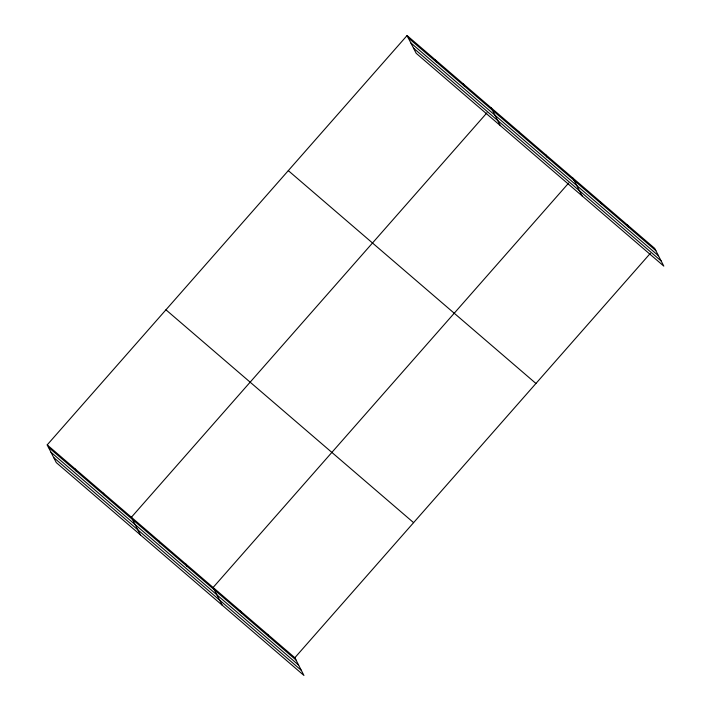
<?xml version="1.0" encoding="UTF-8"?>
<svg xmlns="http://www.w3.org/2000/svg" width="711" height="711" viewBox="0 0 711 711"><rect width="100%" height="100%" fill="white"/><g stroke="black" fill="none" stroke-linecap="round" stroke-linejoin="round"><path stroke-width="1.07" d="M47.193 444.89L294.843 657.728L303.944 675.45L56.302 462.612L47.193 444.89L407.056 35.55L654.698 248.388L663.807 266.11L416.157 53.272L407.056 35.55M486.937 112.827L131.393 517.253L140.502 534.983M568.658 183.065L213.113 587.49L222.223 605.212M294.843 657.728L650.378 253.294M408.221 37.834L655.871 250.663M410.842 42.927L658.484 255.764M413.544 48.179L661.186 261.008M288.302 170.631L535.943 383.469M165.947 309.809L413.589 522.647M48.366 447.175L296.007 660.004M50.988 452.267L298.629 665.105M53.681 457.52L301.331 670.357M627.457 224.969L628.631 227.253M600.217 201.56L601.39 203.844M572.977 178.15L582.078 195.872M545.737 154.74L546.901 157.015M518.497 131.322L519.661 133.606M491.248 107.912L500.357 125.634M463.19 83.791L464.354 86.075M435.123 59.671L436.287 61.955M267.594 634.319L268.767 636.594M240.354 610.9L241.527 613.184M185.873 564.081L187.046 566.356M158.633 540.671L159.806 542.946M103.326 493.132L104.499 495.416M75.259 469.011L76.433 471.295"/></g></svg>
